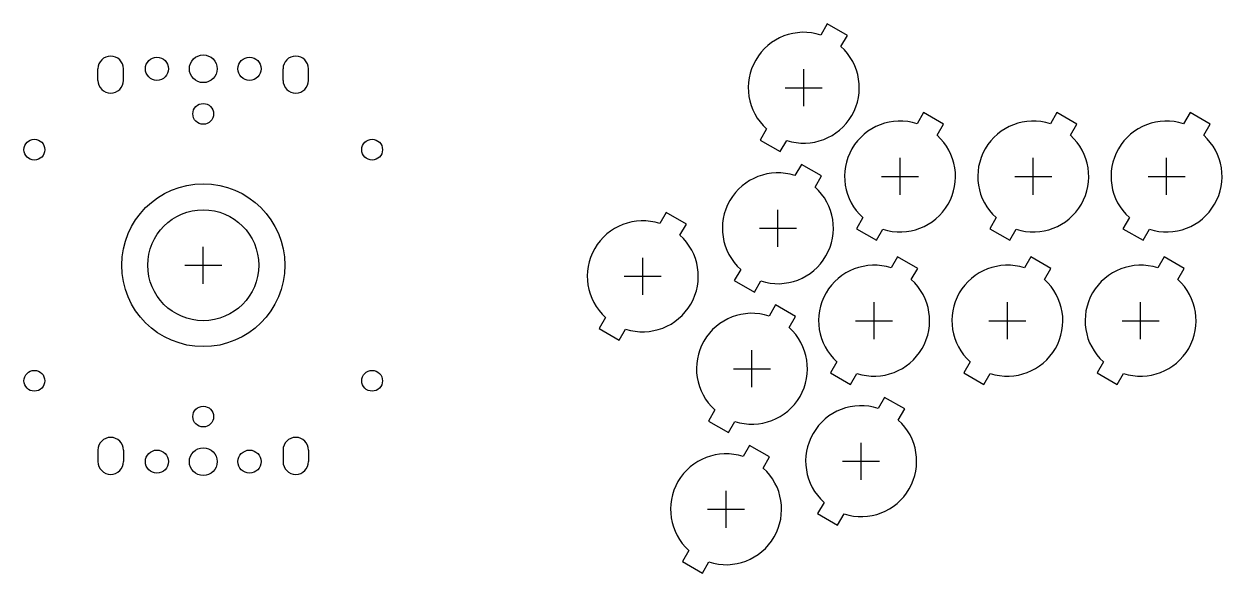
# Model space of a CAD drawing. Header units: millimetres. Extents: x -39 to 220, y -67 to 52.
import ezdxf

# ---------------------------------------------------------------- set-up
doc = ezdxf.new("R2010")
doc.units = ezdxf.units.MM
for name, color, linetype in [('BUTTONS', 1, 'Continuous'), ('GL_PLATE_HOLES', 2, 'Continuous'), ('JOYSTICK_BORE_24', 5, 'Continuous'), ('JOYSTICK_BORE_35.25', 3, 'Continuous'), ('REFERENCE', 8, 'Continuous')]:
    doc.layers.add(name, color=color, linetype=linetype)

msp = doc.modelspace()

# ---------------------------------------------------------------- linework, layer by layer
at = {"layer": 'BUTTONS'}
for points in [[(133.5, 49.81, 0.809427), (121.77, 29.49), (120.38, 27.09), (124.72, 24.59), (126.1, 26.99, 0.809427), (137.83, 47.31), (139.22, 49.71), (134.88, 52.21)], [(154.3, 30.61, 0.809427), (142.57, 10.29), (141.18, 7.89), (145.52, 5.39), (146.9, 7.79, 0.809427), (158.63, 28.11), (160.02, 30.51), (155.68, 33.01)], [(183.1, 30.61, 0.809427), (171.37, 10.29), (169.98, 7.89), (174.32, 5.39), (175.7, 7.79, 0.809427), (187.43, 28.11), (188.82, 30.51), (184.48, 33.01)], [(211.9, 30.61, 0.809427), (200.17, 10.29), (198.78, 7.89), (203.12, 5.39), (204.5, 7.79, 0.809427), (216.23, 28.11), (217.62, 30.51), (213.28, 33.01)], [(127.9, 19.41, 0.809427), (116.17, -0.91), (114.78, -3.31), (119.12, -5.81), (120.5, -3.41, 0.809427), (132.23, 16.91), (133.62, 19.31), (129.28, 21.81)], [(98.7, 9.01, 0.809427), (86.97, -11.31), (85.58, -13.71), (89.92, -16.21), (91.3, -13.81, 0.809427), (103.03, 6.51), (104.42, 8.91), (100.08, 11.41)], [(148.7, -0.59, 0.809427), (136.97, -20.91), (135.58, -23.31), (139.92, -25.81), (141.3, -23.41, 0.809427), (153.03, -3.09), (154.42, -0.69), (150.08, 1.81)], [(177.5, -0.59, 0.809427), (165.77, -20.91), (164.38, -23.31), (168.72, -25.81), (170.1, -23.41, 0.809427), (181.83, -3.09), (183.22, -0.69), (178.88, 1.81)], [(206.3, -0.59, 0.809427), (194.57, -20.91), (193.18, -23.31), (197.52, -25.81), (198.9, -23.41, 0.809427), (210.63, -3.09), (212.02, -0.69), (207.68, 1.81)], [(122.3, -10.99, 0.809427), (110.57, -31.31), (109.18, -33.71), (113.52, -36.21), (114.9, -33.81, 0.809427), (126.63, -13.49), (128.02, -11.09), (123.68, -8.59)], [(145.9, -30.99, 0.809427), (134.17, -51.31), (132.78, -53.71), (137.12, -56.21), (138.5, -53.81, 0.809427), (150.23, -33.49), (151.62, -31.09), (147.28, -28.59)], [(116.7, -41.39, 0.809427), (104.97, -61.71), (103.58, -64.11), (107.92, -66.61), (109.3, -64.21, 0.809427), (121.03, -43.89), (122.42, -41.49), (118.08, -38.99)]]:
    msp.add_lwpolyline(points, format="xyb", close=True, dxfattribs=at)
at = {"layer": 'GL_PLATE_HOLES'}
for p, q in [((-22.75, 40), (-22.75, 42.5)), ((-17.25, 40), (-17.25, 42.5)), ((17.25, 40), (17.25, 42.5)), ((22.75, 40), (22.75, 42.5)), ((-22.75, -40), (-22.75, -42.5)), ((-17.25, -40), (-17.25, -42.5)), ((17.25, -40), (17.25, -42.5)), ((22.75, -40), (22.75, -42.5))]:
    msp.add_line(p, q, dxfattribs=at)
for centre, radius in [((-10, 42.5), 2.5), ((0, 42.5), 3), ((10, 42.5), 2.5), ((0, 32.75), 2.25), ((-36.5, 25), 2.25), ((36.5, 25), 2.25), ((-36.5, -25), 2.25), ((36.5, -25), 2.25), ((0, -32.75), 2.25), ((-10, -42.5), 2.5), ((0, -42.5), 3), ((10, -42.5), 2.5)]:
    msp.add_circle(centre, radius, dxfattribs=at)
for centre, start, end in [((-20, 42.5), 0, 180), ((20, 42.5), 0, 180), ((-20, 40), 180, 360), ((20, 40), 180, 360), ((-20, -40), 0, 180), ((20, -40), 0, 180), ((-20, -42.5), -180, 0), ((20, -42.5), -180, 0)]:
    msp.add_arc(centre, 2.75, start, end, dxfattribs=at)
at = {"layer": 'JOYSTICK_BORE_24'}
msp.add_circle((0, 0), 12, dxfattribs=at)
at = {"layer": 'JOYSTICK_BORE_35.25'}
msp.add_circle((0, 0), 17.62, dxfattribs=at)
at = {"layer": 'REFERENCE'}
for p, q in [((129.8, 34.4), (129.8, 42.4)), ((125.8, 38.4), (133.8, 38.4)), ((150.6, 15.2), (150.6, 23.2)), ((179.4, 15.2), (179.4, 23.2)), ((208.2, 15.2), (208.2, 23.2)), ((146.6, 19.2), (154.6, 19.2)), ((175.4, 19.2), (183.4, 19.2)), ((204.2, 19.2), (212.2, 19.2)), ((124.2, 4), (124.2, 12)), ((120.2, 8), (128.2, 8)), ((0, -4), (0, 4)), ((-4, 0), (4, 0)), ((95, -6.4), (95, 1.6)), ((91, -2.4), (99, -2.4)), ((145, -16), (145, -8)), ((173.8, -16), (173.8, -8)), ((202.6, -16), (202.6, -8)), ((141, -12), (149, -12)), ((169.8, -12), (177.8, -12)), ((198.6, -12), (206.6, -12)), ((118.6, -26.4), (118.6, -18.4)), ((114.6, -22.4), (122.6, -22.4)), ((142.2, -46.4), (142.2, -38.4)), ((138.2, -42.4), (146.2, -42.4)), ((113, -56.8), (113, -48.8)), ((109, -52.8), (117, -52.8))]:
    msp.add_line(p, q, dxfattribs=at)

doc.saveas('drawing.dxf')
